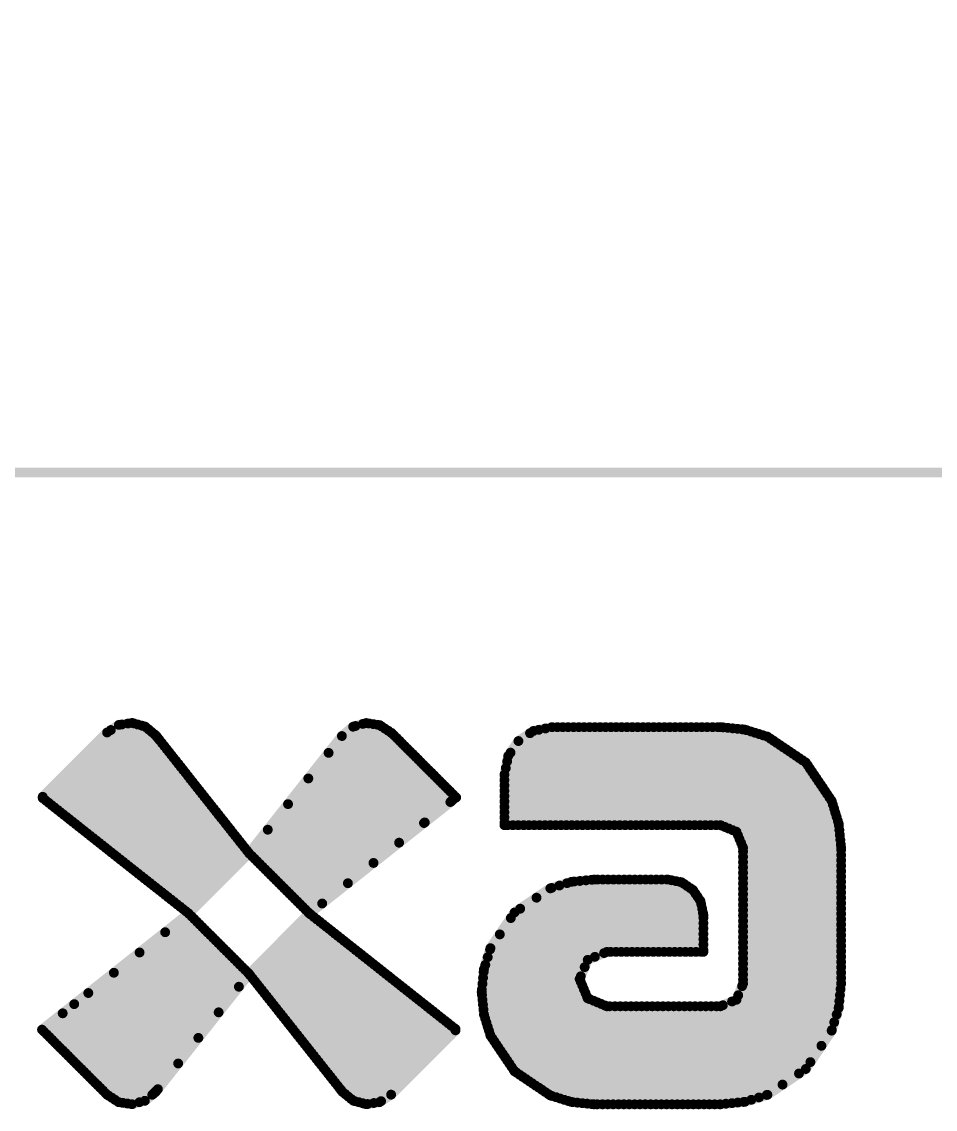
# Model space of a CAD drawing. Extents: x -4 to 157, y -7 to 87.
# Drawn here: x 99.12 to 108.4, y 25.05 to 36.11 of the extents above; entities that cross this region are included whole.
import ezdxf

# ---------------------------------------------------------------- set-up
doc = ezdxf.new("R2010")
doc.units = 0
doc.layers.add('2D_LINE_126', color=255, linetype='CONTINUOUS')
doc.layers.add('PART_TOP_2DLINE_126', color=255, linetype='CONTINUOUS')

# ---------------------------------------------------------------- blocks, each defined once
blk = doc.blocks.new('SMOOTH_0$1')
at = {"const_width": 0.05}
blk.add_lwpolyline([(-0.025, 0, 1), (0.025, 0, 1)], format="xyb", close=True, dxfattribs=at)
blk = doc.blocks.new('DRAWING_206')
at = {"layer": '2D_LINE_126', "const_width": 0.1}
for points in [[(10.702, 3.088), (11.474, 3.86)], [(10.732, 3.064), (11.537, 3.87)], [(10.762, 3.04), (11.594, 3.872)], [(10.792, 3.016), (11.636, 3.86)], [(10.823, 2.992), (11.679, 3.848)], [(10.853, 2.968), (11.718, 3.833)], [(11.325, 3.779), (11.444, 3.856)], [(11.444, 3.856), (11.578, 3.876)], [(11.578, 3.876), (11.709, 3.84)], [(11.709, 3.84), (11.818, 3.751)], [(12.769, 2.549), (14.076, 3.856)], [(12.797, 2.522), (14.114, 3.84)], [(12.957, 2.791), (14.029, 3.864)], [(13.163, 3.051), (13.983, 3.871)], [(13.369, 3.312), (13.923, 3.866)], [(13.575, 3.572), (13.848, 3.845)], [(13.71, 3.743), (13.824, 3.838)], [(13.824, 3.838), (13.957, 3.875)], [(13.957, 3.875), (14.094, 3.854)], [(14.094, 3.854), (14.217, 3.772)], [(15.361, 3.349), (15.845, 3.833)], [(15.361, 3.295), (15.9, 3.833)], [(15.361, 3.241), (15.954, 3.833)], [(15.361, 3.186), (16.008, 3.833)], [(15.361, 3.132), (16.063, 3.833)], [(15.361, 3.078), (16.117, 3.833)], [(15.361, 3.023), (16.171, 3.833)], [(15.361, 2.969), (16.226, 3.833)], [(15.361, 2.915), (16.28, 3.833)], [(15.361, 2.861), (16.334, 3.833)], [(15.375, 3.417), (15.778, 3.82)], [(15.393, 2.837), (16.388, 3.833)], [(15.447, 2.837), (16.443, 3.833)], [(15.501, 2.837), (16.497, 3.833)], [(15.556, 2.837), (16.551, 3.833)], [(15.61, 2.837), (16.606, 3.833)], [(15.844, 3.833), (15.656, 3.795)], [(15.664, 2.837), (16.66, 3.833)], [(15.718, 2.837), (16.714, 3.833)], [(15.773, 2.837), (16.769, 3.833)], [(15.827, 2.837), (16.823, 3.833)], [(17.555, 3.833), (15.844, 3.833)], [(15.881, 2.837), (16.877, 3.833)], [(15.936, 2.837), (16.932, 3.833)], [(15.99, 2.837), (16.986, 3.833)], [(16.044, 2.837), (17.04, 3.833)], [(16.099, 2.837), (17.094, 3.833)], [(16.153, 2.837), (17.149, 3.833)], [(16.207, 2.837), (17.203, 3.833)], [(16.261, 2.837), (17.257, 3.833)], [(16.316, 2.837), (17.312, 3.833)], [(16.37, 2.837), (17.366, 3.833)], [(16.424, 2.837), (17.42, 3.833)], [(16.479, 2.837), (17.475, 3.833)], [(16.533, 2.837), (17.529, 3.833)], [(16.587, 2.837), (17.581, 3.831)], [(16.642, 2.837), (17.63, 3.826)], [(16.696, 2.837), (17.679, 3.821)], [(17.802, 3.808), (17.555, 3.833)], [(10.671, 3.112), (11.363, 3.804)], [(10.671, 3.125), (11.325, 3.779)], [(10.883, 2.944), (11.748, 3.809)], [(10.914, 2.92), (11.778, 3.784)], [(10.944, 2.896), (11.807, 3.76)], [(10.974, 2.872), (11.834, 3.732)], [(11.818, 3.751), (11.847, 3.715)], [(11.847, 3.715), (12.767, 2.552)], [(12.767, 2.552), (13.71, 3.743)], [(12.824, 2.495), (14.147, 3.818)], [(12.851, 2.468), (14.18, 3.797)], [(12.878, 2.441), (14.213, 3.775)], [(12.905, 2.414), (14.24, 3.749)], [(12.932, 2.387), (14.268, 3.722)], [(14.217, 3.772), (14.871, 3.118)], [(15.389, 3.485), (15.71, 3.806)], [(15.423, 3.574), (15.621, 3.772)], [(15.656, 3.795), (15.503, 3.692)], [(16.75, 2.837), (17.729, 3.816)], [(16.805, 2.837), (17.778, 3.811)], [(16.859, 2.837), (17.823, 3.802)], [(16.913, 2.837), (17.865, 3.789)], [(16.967, 2.837), (17.906, 3.776)], [(17.022, 2.837), (17.948, 3.763)], [(17.076, 2.837), (17.989, 3.75)], [(17.13, 2.837), (18.03, 3.737)], [(17.185, 2.837), (18.063, 3.716)], [(18.032, 3.737), (17.802, 3.808)], [(18.422, 3.474), (18.032, 3.737)], [(11.005, 2.848), (11.858, 3.701)], [(11.035, 2.824), (11.882, 3.671)], [(11.065, 2.8), (11.906, 3.641)], [(11.096, 2.776), (11.93, 3.61)], [(12.96, 2.359), (14.295, 3.695)], [(12.987, 2.332), (14.322, 3.667)], [(13.014, 2.305), (14.349, 3.64)], [(13.041, 2.278), (14.376, 3.613)], [(15.503, 3.692), (15.399, 3.539)], [(17.239, 2.837), (18.096, 3.694)], [(17.293, 2.837), (18.128, 3.672)], [(17.348, 2.837), (18.161, 3.65)], [(17.402, 2.837), (18.193, 3.628)], [(17.456, 2.837), (18.225, 3.607)], [(11.126, 2.752), (11.954, 3.58)], [(11.156, 2.728), (11.978, 3.55)], [(11.187, 2.704), (12.002, 3.519)], [(11.217, 2.68), (12.026, 3.489)], [(13.068, 2.251), (14.403, 3.586)], [(13.095, 2.224), (14.431, 3.559)], [(13.123, 2.196), (14.458, 3.532)], [(13.15, 2.169), (14.485, 3.505)], [(15.399, 3.539), (15.361, 3.351)], [(17.511, 2.837), (18.258, 3.585)], [(17.562, 2.834), (18.29, 3.563)], [(17.6, 2.819), (18.323, 3.541)], [(17.639, 2.803), (18.355, 3.519)], [(17.677, 2.787), (18.388, 3.497)], [(11.247, 2.656), (12.05, 3.459)], [(11.278, 2.632), (12.074, 3.428)], [(11.308, 2.608), (12.098, 3.398)], [(13.177, 2.142), (14.512, 3.477)], [(13.204, 2.115), (14.539, 3.45)], [(13.231, 2.088), (14.566, 3.423)], [(13.258, 2.061), (14.593, 3.396)], [(17.716, 2.771), (18.42, 3.475)], [(17.733, 2.734), (18.443, 3.444)], [(17.749, 2.695), (18.464, 3.411)], [(17.765, 2.657), (18.486, 3.379)], [(18.685, 3.084), (18.422, 3.474)], [(11.338, 2.584), (12.122, 3.368)], [(11.368, 2.56), (12.146, 3.337)], [(11.399, 2.536), (12.169, 3.307)], [(11.429, 2.512), (12.193, 3.277)], [(13.285, 2.034), (14.621, 3.369)], [(13.313, 2.006), (14.648, 3.342)], [(13.34, 1.979), (14.675, 3.314)], [(13.367, 1.952), (14.702, 3.287)], [(15.361, 3.351), (15.361, 2.837)], [(17.78, 2.619), (18.508, 3.346)], [(17.785, 2.569), (18.53, 3.314)], [(17.785, 2.515), (18.552, 3.281)], [(11.459, 2.488), (12.217, 3.246)], [(11.49, 2.464), (12.241, 3.216)], [(11.52, 2.44), (12.265, 3.186)], [(11.55, 2.416), (12.289, 3.156)], [(13.51, 2.041), (14.729, 3.26)], [(13.771, 2.247), (14.756, 3.233)], [(14.031, 2.453), (14.783, 3.206)], [(14.291, 2.659), (14.811, 3.179)], [(17.785, 2.461), (18.574, 3.249)], [(17.785, 2.406), (18.596, 3.217)], [(17.785, 2.352), (18.618, 3.184)], [(10.671, 3.112), (10.671, 3.125)], [(12.154, 1.939), (10.671, 3.112)], [(11.581, 2.392), (12.313, 3.125)], [(11.611, 2.368), (12.337, 3.095)], [(11.641, 2.344), (12.361, 3.065)], [(14.871, 3.118), (14.544, 2.859)], [(14.552, 2.865), (14.838, 3.151)], [(14.812, 3.072), (14.865, 3.124)], [(17.785, 2.298), (18.639, 3.152)], [(17.785, 2.243), (18.661, 3.119)], [(17.785, 2.189), (18.683, 3.087)], [(17.785, 2.135), (18.697, 3.046)], [(18.756, 2.854), (18.685, 3.084)], [(11.672, 2.32), (12.385, 3.034)], [(11.702, 2.296), (12.409, 3.004)], [(11.732, 2.272), (12.433, 2.974)], [(11.763, 2.248), (12.457, 2.943)], [(17.785, 2.08), (18.71, 3.005)], [(17.785, 2.026), (18.722, 2.963)], [(11.793, 2.224), (12.481, 2.913)], [(11.823, 2.201), (12.505, 2.883)], [(11.853, 2.177), (12.529, 2.852)], [(14.544, 2.859), (13.38, 1.939)], [(15.361, 2.837), (17.555, 2.837)], [(17.555, 2.837), (17.718, 2.77)], [(17.785, 1.972), (18.735, 2.922)], [(17.785, 1.918), (18.748, 2.88)], [(17.785, 1.863), (18.758, 2.836)], [(18.781, 2.607), (18.756, 2.854)], [(11.884, 2.153), (12.553, 2.822)], [(11.914, 2.129), (12.577, 2.792)], [(11.944, 2.105), (12.601, 2.761)], [(11.975, 2.081), (12.625, 2.731)], [(17.718, 2.77), (17.785, 2.607)], [(17.785, 1.809), (18.763, 2.787)], [(17.785, 1.755), (18.768, 2.737)], [(12.005, 2.057), (12.649, 2.701)], [(12.035, 2.033), (12.673, 2.67)], [(12.066, 2.009), (12.697, 2.64)], [(12.096, 1.985), (12.721, 2.61)], [(17.785, 1.7), (18.773, 2.688)], [(17.785, 1.646), (18.778, 2.639)], [(17.785, 2.607), (17.785, 1.226)], [(18.781, 1.226), (18.781, 2.607)], [(12.126, 1.961), (12.745, 2.58)], [(12.767, 2.552), (12.154, 1.939)], [(13.38, 1.939), (12.767, 2.552)], [(17.785, 1.592), (18.781, 2.588)], [(17.785, 1.537), (18.781, 2.533)], [(17.785, 1.483), (18.781, 2.479)], [(17.785, 1.429), (18.781, 2.425)], [(15.132, 1.165), (16.249, 2.282)], [(15.133, 1.111), (16.306, 2.284)], [(15.138, 1.062), (16.36, 2.284)], [(15.138, 1.225), (16.189, 2.276)], [(15.143, 1.013), (16.414, 2.284)], [(15.148, 0.963), (16.469, 2.284)], [(15.153, 0.914), (16.523, 2.284)], [(15.165, 0.872), (16.577, 2.284)], [(15.178, 0.831), (16.632, 2.284)], [(15.191, 0.789), (16.686, 2.284)], [(15.204, 0.748), (16.74, 2.284)], [(15.217, 0.707), (16.795, 2.284)], [(15.237, 0.672), (16.849, 2.284)], [(15.259, 0.64), (16.903, 2.284)], [(15.28, 0.607), (16.958, 2.284)], [(15.302, 0.575), (17.012, 2.284)], [(16.272, 2.284), (16.042, 2.261)], [(17.021, 2.284), (16.272, 2.284)], [(16.28, 1.499), (17.059, 2.277)], [(17.161, 2.256), (17.021, 2.284)], [(17.785, 1.374), (18.781, 2.37)], [(17.785, 1.32), (18.781, 2.316)], [(15.144, 1.286), (16.128, 2.27)], [(15.15, 1.346), (16.068, 2.264)], [(15.167, 1.417), (15.997, 2.248)], [(15.191, 1.495), (15.919, 2.223)], [(15.215, 1.574), (15.84, 2.199)], [(15.827, 2.195), (15.464, 1.95)], [(16.042, 2.261), (15.827, 2.195)], [(16.373, 1.537), (17.104, 2.268)], [(16.439, 1.549), (17.149, 2.259)], [(16.494, 1.549), (17.185, 2.24)], [(16.548, 1.549), (17.217, 2.218)], [(16.602, 1.549), (17.25, 2.196)], [(16.657, 1.549), (17.28, 2.173)], [(17.276, 2.179), (17.161, 2.256)], [(17.353, 2.064), (17.276, 2.179)], [(17.775, 1.201), (18.781, 2.207)], [(17.785, 1.266), (18.781, 2.262)], [(15.314, 1.727), (15.687, 2.1)], [(16.683, 0), (18.781, 2.099)], [(16.711, 1.549), (17.302, 2.14)], [(16.765, 1.549), (17.324, 2.108)], [(16.819, 1.549), (17.346, 2.075)], [(17.382, 1.923), (17.353, 2.064)], [(17.736, 1.108), (18.781, 2.153)], [(15.464, 1.95), (15.219, 1.587)], [(15.426, 1.893), (15.521, 1.988)], [(16.737, 0), (18.781, 2.044)], [(16.791, 0), (18.781, 1.99)], [(16.874, 1.549), (17.359, 2.035)], [(16.928, 1.549), (17.369, 1.989)], [(16.982, 1.549), (17.378, 1.944)], [(10.821, 0.601), (12.156, 1.936)], [(10.848, 0.574), (12.184, 1.909)], [(10.876, 0.547), (12.211, 1.882)], [(10.903, 0.52), (12.238, 1.855)], [(10.991, 1.018), (12.154, 1.938)], [(12.154, 1.938), (12.767, 1.325)], [(12.767, 1.325), (13.38, 1.939)], [(12.779, 1.31), (13.396, 1.927)], [(12.803, 1.28), (13.426, 1.903)], [(12.827, 1.25), (13.456, 1.879)], [(12.851, 1.219), (13.487, 1.855)], [(12.875, 1.189), (13.517, 1.831)], [(13.38, 1.939), (14.864, 0.765)], [(16.846, 0), (18.781, 1.936)], [(16.9, 0), (18.781, 1.882)], [(17.037, 1.549), (17.382, 1.894)], [(17.091, 1.549), (17.382, 1.84)], [(17.382, 1.549), (17.382, 1.923)], [(10.794, 0.628), (11.915, 1.749)], [(10.93, 0.493), (12.265, 1.828)], [(10.957, 0.465), (12.292, 1.801)], [(10.984, 0.438), (12.319, 1.773)], [(11.011, 0.411), (12.346, 1.746)], [(11.038, 0.384), (12.374, 1.719)], [(12.899, 1.159), (13.547, 1.807)], [(12.923, 1.128), (13.578, 1.783)], [(12.947, 1.098), (13.608, 1.759)], [(12.971, 1.068), (13.638, 1.735)], [(16.954, 0), (18.781, 1.827)], [(17.008, 0), (18.781, 1.773)], [(17.063, 0), (18.781, 1.719)], [(17.145, 1.549), (17.382, 1.786)], [(17.2, 1.549), (17.382, 1.731)], [(11.066, 0.357), (12.401, 1.692)], [(11.093, 0.33), (12.428, 1.665)], [(11.12, 0.303), (12.455, 1.638)], [(11.147, 0.275), (12.482, 1.611)], [(12.995, 1.037), (13.668, 1.711)], [(13.019, 1.007), (13.699, 1.687)], [(13.043, 0.977), (13.729, 1.663)], [(13.067, 0.946), (13.759, 1.639)], [(13.091, 0.916), (13.79, 1.615)], [(17.117, 0), (18.781, 1.664)], [(17.171, 0), (18.781, 1.61)], [(17.254, 1.549), (17.382, 1.677)], [(17.308, 1.549), (17.382, 1.623)], [(10.767, 0.656), (11.655, 1.543)], [(11.174, 0.248), (12.509, 1.583)], [(11.201, 0.221), (12.537, 1.556)], [(11.229, 0.194), (12.564, 1.529)], [(11.256, 0.167), (12.591, 1.502)], [(13.115, 0.886), (13.82, 1.591)], [(13.139, 0.856), (13.85, 1.567)], [(13.163, 0.825), (13.881, 1.543)], [(13.187, 0.795), (13.911, 1.519)], [(15.219, 1.587), (15.153, 1.373)], [(16.207, 1.468), (16.402, 1.549)], [(16.402, 1.549), (17.382, 1.549)], [(17.226, 0), (18.781, 1.556)], [(17.28, 0), (18.781, 1.501)], [(17.363, 1.549), (17.382, 1.568)], [(11.283, 0.14), (12.618, 1.475)], [(11.31, 0.112), (12.645, 1.448)], [(11.34, 0.088), (12.672, 1.42)], [(11.373, 0.067), (12.699, 1.393)], [(13.211, 0.765), (13.941, 1.495)], [(13.235, 0.734), (13.972, 1.471)], [(13.259, 0.704), (14.002, 1.447)], [(13.283, 0.674), (14.032, 1.423)], [(13.307, 0.643), (14.063, 1.399)], [(15.324, 0.542), (16.176, 1.394)], [(16.125, 1.273), (16.207, 1.468)], [(17.334, 0), (18.781, 1.447)], [(17.389, 0), (18.781, 1.393)], [(10.74, 0.683), (11.394, 1.337)], [(11.406, 0.045), (12.727, 1.366)], [(11.439, 0.024), (12.754, 1.339)], [(12.767, 1.325), (11.818, 0.125)], [(13.688, 0.162), (12.767, 1.325)], [(13.331, 0.613), (14.093, 1.375)], [(13.355, 0.583), (14.123, 1.351)], [(13.379, 0.552), (14.153, 1.327)], [(13.403, 0.522), (14.184, 1.303)], [(13.427, 0.492), (14.214, 1.279)], [(15.153, 1.373), (15.13, 1.142)], [(15.346, 0.51), (16.137, 1.301)], [(17.443, 0), (18.781, 1.338)], [(17.497, 0), (18.781, 1.284)], [(11.484, 0.015), (12.664, 1.195)], [(13.451, 0.461), (14.244, 1.255)], [(13.475, 0.431), (14.275, 1.231)], [(13.499, 0.401), (14.305, 1.207)], [(13.523, 0.37), (14.335, 1.183)], [(15.368, 0.478), (16.136, 1.246)], [(15.39, 0.445), (16.152, 1.208)], [(15.412, 0.413), (16.168, 1.169)], [(16.207, 1.077), (16.125, 1.273)], [(17.551, 0), (18.781, 1.23)], [(17.611, 0.006), (18.775, 1.17)], [(17.785, 1.226), (17.718, 1.063)], [(18.756, 0.979), (18.781, 1.226)], [(10.713, 0.71), (11.134, 1.131)], [(13.547, 0.34), (14.366, 1.159)], [(13.571, 0.31), (14.396, 1.135)], [(13.595, 0.28), (14.426, 1.111)], [(13.619, 0.249), (14.457, 1.087)], [(13.643, 0.219), (14.487, 1.063)], [(15.13, 1.142), (15.153, 0.912)], [(15.434, 0.38), (16.184, 1.131)], [(15.455, 0.348), (16.2, 1.093)], [(15.484, 0.322), (16.229, 1.068)], [(16.402, 0.996), (16.207, 1.077)], [(17.718, 1.063), (17.555, 0.996)], [(17.672, 0.012), (18.769, 1.109)], [(10.664, 0.759), (10.991, 1.018)], [(13.667, 0.189), (14.517, 1.039)], [(13.691, 0.158), (14.548, 1.015)], [(13.715, 0.128), (14.578, 0.991)], [(13.745, 0.103), (14.608, 0.967)], [(15.516, 0.3), (16.268, 1.052)], [(15.548, 0.278), (16.306, 1.036)], [(15.581, 0.256), (16.345, 1.02)], [(15.613, 0.234), (16.383, 1.004)], [(15.646, 0.212), (16.429, 0.996)], [(15.678, 0.19), (16.484, 0.996)], [(15.711, 0.169), (16.538, 0.996)], [(15.743, 0.147), (16.592, 0.996)], [(15.775, 0.125), (16.647, 0.996)], [(15.808, 0.103), (16.701, 0.996)], [(15.844, 0.085), (16.755, 0.996)], [(15.886, 0.072), (16.809, 0.996)], [(15.927, 0.059), (16.864, 0.996)], [(15.968, 0.046), (16.918, 0.996)], [(16.01, 0.033), (16.972, 0.996)], [(16.053, 0.022), (17.027, 0.996)], [(16.102, 0.017), (17.081, 0.996)], [(16.152, 0.012), (17.135, 0.996)], [(16.201, 0.007), (17.19, 0.996)], [(16.25, 0.002), (17.244, 0.996)], [(16.303, 0), (17.298, 0.996)], [(16.357, 0), (17.353, 0.996)], [(17.555, 0.996), (16.402, 0.996)], [(16.411, 0), (17.407, 0.996)], [(16.465, 0), (17.461, 0.996)], [(16.52, 0), (17.515, 0.996)], [(16.574, 0), (17.58, 1.007)], [(16.628, 0), (17.673, 1.045)], [(17.732, 0.018), (18.763, 1.049)], [(17.793, 0.024), (18.757, 0.989)], [(18.685, 0.749), (18.756, 0.979)], [(10.685, 0.737), (10.874, 0.925)], [(11.531, 0.008), (12.458, 0.935)], [(13.774, 0.079), (14.639, 0.943)], [(13.804, 0.054), (14.669, 0.919)], [(13.838, 0.033), (14.699, 0.895)], [(13.88, 0.022), (14.729, 0.871)], [(13.923, 0.01), (14.76, 0.847)], [(15.153, 0.912), (15.219, 0.698)], [(17.869, 0.046), (18.736, 0.913)], [(11.325, 0.097), (10.664, 0.759)], [(13.971, 0.003), (14.79, 0.823)], [(14.034, 0.013), (14.82, 0.799)], [(14.108, 0.032), (14.851, 0.775)], [(14.864, 0.752), (14.21, 0.098)], [(14.864, 0.765), (14.864, 0.752)], [(17.947, 0.07), (18.711, 0.834)], [(18.026, 0.095), (18.687, 0.755)], [(18.422, 0.359), (18.685, 0.749)], [(11.578, 0.001), (12.252, 0.675)], [(15.219, 0.698), (15.464, 0.335)], [(18.186, 0.2), (18.581, 0.595)], [(11.653, 0.021), (12.047, 0.415)], [(18.353, 0.313), (18.469, 0.429)], [(15.464, 0.335), (15.827, 0.09)], [(18.032, 0.096), (18.422, 0.359)], [(11.444, 0.021), (11.325, 0.097)], [(11.818, 0.125), (11.709, 0.036)], [(11.784, 0.097), (11.841, 0.154)], [(13.716, 0.126), (13.688, 0.162)], [(13.826, 0.037), (13.716, 0.126)], [(14.21, 0.098), (14.091, 0.021)], [(15.827, 0.09), (16.041, 0.024)], [(17.802, 0.025), (18.032, 0.096)], [(11.578, 0.001), (11.444, 0.021)], [(11.709, 0.036), (11.578, 0.001)], [(13.957, 0.001), (13.826, 0.037)], [(14.091, 0.021), (13.957, 0.001)], [(16.041, 0.024), (16.271, 0)], [(16.271, 0), (17.555, 0)], [(17.555, 0), (17.802, 0.025)]]:
    blk.add_lwpolyline(points, dxfattribs=at)
at = {"layer": '2D_LINE_126'}
for p in [(11.444, 3.856), (11.444, 3.856), (11.474, 3.86), (11.537, 3.87), (11.578, 3.876), (11.578, 3.876), (11.594, 3.872), (11.636, 3.86), (11.679, 3.848), (11.709, 3.84), (11.709, 3.84), (11.718, 3.833), (13.824, 3.838), (13.824, 3.838), (13.848, 3.845), (13.923, 3.866), (13.957, 3.875), (13.957, 3.875), (13.983, 3.871), (14.029, 3.864), (14.076, 3.856), (14.094, 3.854), (14.094, 3.854), (14.114, 3.84), (15.778, 3.82), (15.844, 3.833), (15.844, 3.833), (15.845, 3.833), (15.9, 3.833), (15.954, 3.833), (16.008, 3.833), (16.063, 3.833), (16.117, 3.833), (16.171, 3.833), (16.226, 3.833), (16.28, 3.833), (16.334, 3.833), (16.388, 3.833), (16.443, 3.833), (16.497, 3.833), (16.551, 3.833), (16.606, 3.833), (16.66, 3.833), (16.714, 3.833), (16.769, 3.833), (16.823, 3.833), (16.877, 3.833), (16.932, 3.833), (16.986, 3.833), (17.04, 3.833), (17.094, 3.833), (17.149, 3.833), (17.203, 3.833), (17.257, 3.833), (17.312, 3.833), (17.366, 3.833), (17.42, 3.833), (17.475, 3.833), (17.529, 3.833), (17.555, 3.833), (17.555, 3.833), (17.581, 3.831), (17.63, 3.826), (17.679, 3.821), (11.325, 3.779), (11.325, 3.779), (11.363, 3.804), (11.748, 3.809), (11.778, 3.784), (11.807, 3.76), (11.818, 3.751), (11.818, 3.751), (11.834, 3.732), (11.847, 3.715), (11.847, 3.715), (13.71, 3.743), (13.71, 3.743), (14.147, 3.818), (14.18, 3.797), (14.213, 3.775), (14.217, 3.772), (14.217, 3.772), (14.24, 3.749), (14.268, 3.722), (15.621, 3.772), (15.656, 3.795), (15.656, 3.795), (15.71, 3.806), (17.729, 3.816), (17.778, 3.811), (17.802, 3.808), (17.802, 3.808), (17.823, 3.802), (17.865, 3.789), (17.906, 3.776), (17.948, 3.763), (17.989, 3.75), (18.03, 3.737), (18.032, 3.737), (18.032, 3.737), (18.063, 3.716), (11.858, 3.701), (11.882, 3.671), (11.906, 3.641), (11.93, 3.61), (14.295, 3.695), (14.322, 3.667), (14.349, 3.64), (14.376, 3.613), (15.503, 3.692), (15.503, 3.692), (18.096, 3.694), (18.128, 3.672), (18.161, 3.65), (18.193, 3.628), (18.225, 3.607), (11.954, 3.58), (11.978, 3.55), (12.002, 3.519), (12.026, 3.489), (13.575, 3.572), (14.403, 3.586), (14.431, 3.559), (14.458, 3.532), (14.485, 3.505), (15.399, 3.539), (15.399, 3.539), (15.423, 3.574), (18.258, 3.585), (18.29, 3.563), (18.323, 3.541), (18.355, 3.519), (18.388, 3.497), (12.05, 3.459), (12.074, 3.428), (12.098, 3.398), (14.512, 3.477), (14.539, 3.45), (14.566, 3.423), (14.593, 3.396), (15.375, 3.417), (15.389, 3.485), (18.42, 3.475), (18.422, 3.474), (18.422, 3.474), (18.443, 3.444), (18.464, 3.411), (18.486, 3.379), (12.122, 3.368), (12.146, 3.337), (12.169, 3.307), (12.193, 3.277), (13.369, 3.312), (14.621, 3.369), (14.648, 3.342), (14.675, 3.314), (14.702, 3.287), (15.361, 3.351), (15.361, 3.351), (15.361, 3.349), (15.361, 3.295), (18.508, 3.346), (18.53, 3.314), (18.552, 3.281), (12.217, 3.246), (12.241, 3.216), (12.265, 3.186), (12.289, 3.156), (14.729, 3.26), (14.756, 3.233), (14.783, 3.206), (14.811, 3.179), (15.361, 3.241), (15.361, 3.186), (18.574, 3.249), (18.596, 3.217), (18.618, 3.184), (10.671, 3.125), (10.671, 3.125), (10.671, 3.112), (10.671, 3.112), (10.671, 3.112), (10.702, 3.088), (10.732, 3.064), (12.313, 3.125), (12.337, 3.095), (12.361, 3.065), (13.163, 3.051), (14.812, 3.072), (14.838, 3.151), (14.865, 3.124), (14.871, 3.118), (14.871, 3.118), (15.361, 3.132), (15.361, 3.078), (18.639, 3.152), (18.661, 3.119), (18.683, 3.087), (18.685, 3.084), (18.685, 3.084), (18.697, 3.046), (10.762, 3.04), (10.792, 3.016), (10.823, 2.992), (10.853, 2.968), (10.883, 2.944), (12.385, 3.034), (12.409, 3.004), (12.433, 2.974), (12.457, 2.943), (15.361, 3.023), (15.361, 2.969), (18.71, 3.005), (18.722, 2.963), (10.914, 2.92), (10.944, 2.896), (10.974, 2.872), (11.005, 2.848), (11.035, 2.824), (12.481, 2.913), (12.505, 2.883), (12.529, 2.852), (14.544, 2.859), (14.544, 2.859), (14.552, 2.865), (15.361, 2.915), (15.361, 2.861), (15.361, 2.837), (15.361, 2.837), (15.393, 2.837), (15.447, 2.837), (15.501, 2.837), (15.556, 2.837), (15.61, 2.837), (15.664, 2.837), (15.718, 2.837), (15.773, 2.837), (15.827, 2.837), (15.881, 2.837), (15.936, 2.837), (15.99, 2.837), (16.044, 2.837), (16.099, 2.837), (16.153, 2.837), (16.207, 2.837), (16.261, 2.837), (16.316, 2.837), (16.37, 2.837), (16.424, 2.837), (16.479, 2.837), (16.533, 2.837), (16.587, 2.837), (16.642, 2.837), (16.696, 2.837), (16.75, 2.837), (16.805, 2.837), (16.859, 2.837), (16.913, 2.837), (16.967, 2.837), (17.022, 2.837), (17.076, 2.837), (17.13, 2.837), (17.185, 2.837), (17.239, 2.837), (17.293, 2.837), (17.348, 2.837), (17.402, 2.837), (17.456, 2.837), (17.511, 2.837), (17.555, 2.837), (17.555, 2.837), (17.562, 2.834), (18.735, 2.922), (18.748, 2.88), (18.756, 2.854), (18.756, 2.854), (18.758, 2.836), (11.065, 2.8), (11.096, 2.776), (11.126, 2.752), (11.156, 2.728), (12.553, 2.822), (12.577, 2.792), (12.601, 2.761), (12.625, 2.731), (12.957, 2.791), (17.6, 2.819), (17.639, 2.803), (17.677, 2.787), (17.716, 2.771), (17.718, 2.77), (17.718, 2.77), (17.733, 2.734), (18.763, 2.787), (18.768, 2.737), (11.187, 2.704), (11.217, 2.68), (11.247, 2.656), (11.278, 2.632), (11.308, 2.608), (12.649, 2.701), (12.673, 2.67), (12.697, 2.64), (12.721, 2.61), (14.291, 2.659), (17.749, 2.695), (17.765, 2.657), (17.78, 2.619), (17.785, 2.607), (17.785, 2.607), (18.773, 2.688), (18.778, 2.639), (18.781, 2.607), (18.781, 2.607), (11.338, 2.584), (11.368, 2.56), (11.399, 2.536), (11.429, 2.512), (12.745, 2.58), (12.767, 2.552), (12.767, 2.552), (12.767, 2.552), (12.767, 2.552), (12.769, 2.549), (12.797, 2.522), (12.824, 2.495), (17.785, 2.569), (17.785, 2.515), (18.781, 2.588), (18.781, 2.533), (11.459, 2.488), (11.49, 2.464), (11.52, 2.44), (11.55, 2.416), (11.581, 2.392), (12.851, 2.468), (12.878, 2.441), (12.905, 2.414), (12.932, 2.387), (14.031, 2.453), (17.785, 2.461), (17.785, 2.406), (18.781, 2.479), (18.781, 2.425), (11.611, 2.368), (11.641, 2.344), (11.672, 2.32), (11.702, 2.296), (11.732, 2.272), (12.96, 2.359), (12.987, 2.332), (13.014, 2.305), (13.041, 2.278), (16.189, 2.276), (16.249, 2.282), (16.272, 2.284), (16.272, 2.284), (16.306, 2.284), (16.36, 2.284), (16.414, 2.284), (16.469, 2.284), (16.523, 2.284), (16.577, 2.284), (16.632, 2.284), (16.686, 2.284), (16.74, 2.284), (16.795, 2.284), (16.849, 2.284), (16.903, 2.284), (16.958, 2.284), (17.012, 2.284), (17.021, 2.284), (17.021, 2.284), (17.059, 2.277), (17.785, 2.352), (17.785, 2.298), (18.781, 2.37), (18.781, 2.316), (11.763, 2.248), (11.793, 2.224), (11.823, 2.201), (11.853, 2.177), (13.068, 2.251), (13.095, 2.224), (13.123, 2.196), (13.15, 2.169), (13.771, 2.247), (15.827, 2.195), (15.827, 2.195), (15.84, 2.199), (15.919, 2.223), (15.997, 2.248), (16.042, 2.261), (16.042, 2.261), (16.068, 2.264), (16.128, 2.27), (17.104, 2.268), (17.149, 2.259), (17.161, 2.256), (17.161, 2.256), (17.185, 2.24), (17.217, 2.218), (17.25, 2.196), (17.276, 2.179), (17.276, 2.179), (17.28, 2.173), (17.785, 2.243), (17.785, 2.189), (18.781, 2.262), (18.781, 2.207), (11.884, 2.153), (11.914, 2.129), (11.944, 2.105), (11.975, 2.081), (12.005, 2.057), (13.177, 2.142), (13.204, 2.115), (13.231, 2.088), (13.258, 2.061), (15.687, 2.1), (17.302, 2.14), (17.324, 2.108), (17.346, 2.075), (17.353, 2.064), (17.353, 2.064), (17.785, 2.135), (17.785, 2.08), (18.781, 2.153), (18.781, 2.099), (12.035, 2.033), (12.066, 2.009), (12.096, 1.985), (12.126, 1.961), (13.285, 2.034), (13.313, 2.006), (13.34, 1.979), (13.367, 1.952), (13.51, 2.041), (15.464, 1.95), (15.464, 1.95), (15.521, 1.988), (17.359, 2.035), (17.369, 1.989), (17.378, 1.944), (17.785, 2.026), (17.785, 1.972), (18.781, 2.044), (18.781, 1.99), (12.154, 1.939), (12.154, 1.939), (12.154, 1.938), (12.154, 1.938), (12.156, 1.936), (12.184, 1.909), (12.211, 1.882), (12.238, 1.855), (13.38, 1.939), (13.38, 1.939), (13.38, 1.939), (13.38, 1.939), (13.396, 1.927), (13.426, 1.903), (13.456, 1.879), (13.487, 1.855), (13.517, 1.831), (15.426, 1.893), (17.382, 1.923), (17.382, 1.923), (17.382, 1.894), (17.382, 1.84), (17.785, 1.918), (17.785, 1.863), (18.781, 1.936), (18.781, 1.882), (11.915, 1.749), (12.265, 1.828), (12.292, 1.801), (12.319, 1.773), (12.346, 1.746), (12.374, 1.719), (13.547, 1.807), (13.578, 1.783), (13.608, 1.759), (13.638, 1.735), (15.314, 1.727), (17.382, 1.786), (17.382, 1.731), (17.785, 1.809), (17.785, 1.755), (18.781, 1.827), (18.781, 1.773), (18.781, 1.719), (12.401, 1.692), (12.428, 1.665), (12.455, 1.638), (12.482, 1.611), (13.668, 1.711), (13.699, 1.687), (13.729, 1.663), (13.759, 1.639), (13.79, 1.615), (17.382, 1.677), (17.382, 1.623), (17.785, 1.7), (17.785, 1.646), (18.781, 1.664), (18.781, 1.61), (11.655, 1.543), (12.509, 1.583), (12.537, 1.556), (12.564, 1.529), (12.591, 1.502), (13.82, 1.591), (13.85, 1.567), (13.881, 1.543), (13.911, 1.519), (15.215, 1.574), (15.219, 1.587), (15.219, 1.587), (16.28, 1.499), (16.373, 1.537), (16.402, 1.549), (16.402, 1.549), (16.439, 1.549), (16.494, 1.549), (16.548, 1.549), (16.602, 1.549), (16.657, 1.549), (16.711, 1.549), (16.765, 1.549), (16.819, 1.549), (16.874, 1.549), (16.928, 1.549), (16.982, 1.549), (17.037, 1.549), (17.091, 1.549), (17.145, 1.549), (17.2, 1.549), (17.254, 1.549), (17.308, 1.549), (17.363, 1.549), (17.382, 1.568), (17.382, 1.549), (17.382, 1.549), (17.785, 1.592), (17.785, 1.537), (18.781, 1.556), (18.781, 1.501), (12.618, 1.475), (12.645, 1.448), (12.672, 1.42), (12.699, 1.393), (13.941, 1.495), (13.972, 1.471), (14.002, 1.447), (14.032, 1.423), (14.063, 1.399), (15.167, 1.417), (15.191, 1.495), (16.176, 1.394), (16.207, 1.468), (16.207, 1.468), (17.785, 1.483), (17.785, 1.429), (18.781, 1.447), (18.781, 1.393), (11.394, 1.337), (12.727, 1.366), (12.754, 1.339), (12.767, 1.325), (12.767, 1.325), (12.767, 1.325), (12.767, 1.325), (12.779, 1.31), (12.803, 1.28), (14.093, 1.375), (14.123, 1.351), (14.153, 1.327), (14.184, 1.303), (14.214, 1.279), (15.144, 1.286), (15.15, 1.346), (15.153, 1.373), (15.153, 1.373), (16.137, 1.301), (17.785, 1.374), (17.785, 1.32), (18.781, 1.338), (18.781, 1.284), (12.664, 1.195), (12.827, 1.25), (12.851, 1.219), (12.875, 1.189), (14.244, 1.255), (14.275, 1.231), (14.305, 1.207), (14.335, 1.183), (15.138, 1.225), (16.125, 1.273), (16.125, 1.273), (16.136, 1.246), (16.152, 1.208), (16.168, 1.169), (17.775, 1.201), (17.785, 1.266), (17.785, 1.226), (17.785, 1.226), (18.775, 1.17), (18.781, 1.23), (18.781, 1.226), (18.781, 1.226), (11.134, 1.131), (12.899, 1.159), (12.923, 1.128), (12.947, 1.098), (12.971, 1.068), (14.366, 1.159), (14.396, 1.135), (14.426, 1.111), (14.457, 1.087), (14.487, 1.063), (15.13, 1.142), (15.13, 1.142), (15.132, 1.165), (15.133, 1.111), (15.138, 1.062), (16.184, 1.131), (16.2, 1.093), (16.207, 1.077), (16.207, 1.077), (16.229, 1.068), (17.718, 1.063), (17.718, 1.063), (17.736, 1.108), (18.769, 1.109), (10.991, 1.018), (10.991, 1.018), (12.995, 1.037), (13.019, 1.007), (13.043, 0.977), (13.067, 0.946), (14.517, 1.039), (14.548, 1.015), (14.578, 0.991), (14.608, 0.967), (15.143, 1.013), (15.148, 0.963), (16.268, 1.052), (16.306, 1.036), (16.345, 1.02), (16.383, 1.004), (16.402, 0.996), (16.402, 0.996), (16.429, 0.996), (16.484, 0.996), (16.538, 0.996), (16.592, 0.996), (16.647, 0.996), (16.701, 0.996), (16.755, 0.996), (16.809, 0.996), (16.864, 0.996), (16.918, 0.996), (16.972, 0.996), (17.027, 0.996), (17.081, 0.996), (17.135, 0.996), (17.19, 0.996), (17.244, 0.996), (17.298, 0.996), (17.353, 0.996), (17.407, 0.996), (17.461, 0.996), (17.515, 0.996), (17.555, 0.996), (17.555, 0.996), (17.58, 1.007), (17.673, 1.045), (18.756, 0.979), (18.756, 0.979), (18.757, 0.989), (18.763, 1.049), (10.874, 0.925), (12.458, 0.935), (13.091, 0.916), (13.115, 0.886), (13.139, 0.856), (14.639, 0.943), (14.669, 0.919), (14.699, 0.895), (14.729, 0.871), (14.76, 0.847), (15.153, 0.914), (15.153, 0.912), (15.153, 0.912), (15.165, 0.872), (18.736, 0.913), (10.664, 0.759), (10.664, 0.759), (10.685, 0.737), (13.163, 0.825), (13.187, 0.795), (13.211, 0.765), (13.235, 0.734), (14.79, 0.823), (14.82, 0.799), (14.851, 0.775), (14.864, 0.765), (14.864, 0.765), (14.864, 0.752), (14.864, 0.752), (15.178, 0.831), (15.191, 0.789), (15.204, 0.748), (18.685, 0.749), (18.685, 0.749), (18.687, 0.755), (18.711, 0.834), (10.713, 0.71), (10.74, 0.683), (10.767, 0.656), (10.794, 0.628), (12.252, 0.675), (13.259, 0.704), (13.283, 0.674), (13.307, 0.643), (15.217, 0.707), (15.219, 0.698), (15.219, 0.698), (15.237, 0.672), (15.259, 0.64), (10.821, 0.601), (10.848, 0.574), (10.876, 0.547), (10.903, 0.52), (13.331, 0.613), (13.355, 0.583), (13.379, 0.552), (13.403, 0.522), (15.28, 0.607), (15.302, 0.575), (15.324, 0.542), (15.346, 0.51), (18.581, 0.595), (10.93, 0.493), (10.957, 0.465), (10.984, 0.438), (11.011, 0.411), (12.047, 0.415), (13.427, 0.492), (13.451, 0.461), (13.475, 0.431), (13.499, 0.401), (15.368, 0.478), (15.39, 0.445), (15.412, 0.413), (18.469, 0.429), (11.038, 0.384), (11.066, 0.357), (11.093, 0.33), (11.12, 0.303), (13.523, 0.37), (13.547, 0.34), (13.571, 0.31), (15.434, 0.38), (15.455, 0.348), (15.464, 0.335), (15.464, 0.335), (15.484, 0.322), (15.516, 0.3), (18.353, 0.313), (18.422, 0.359), (18.422, 0.359), (11.147, 0.275), (11.174, 0.248), (11.201, 0.221), (11.229, 0.194), (13.595, 0.28), (13.619, 0.249), (13.643, 0.219), (13.667, 0.189), (15.548, 0.278), (15.581, 0.256), (15.613, 0.234), (15.646, 0.212), (15.678, 0.19), (18.186, 0.2), (11.256, 0.167), (11.283, 0.14), (11.31, 0.112), (11.325, 0.097), (11.325, 0.097), (11.34, 0.088), (11.373, 0.067), (11.784, 0.097), (11.818, 0.125), (11.818, 0.125), (11.841, 0.154), (13.688, 0.162), (13.688, 0.162), (13.691, 0.158), (13.715, 0.128), (13.716, 0.126), (13.716, 0.126), (13.745, 0.103), (13.774, 0.079), (14.21, 0.098), (14.21, 0.098), (15.711, 0.169), (15.743, 0.147), (15.775, 0.125), (15.808, 0.103), (15.827, 0.09), (15.827, 0.09), (15.844, 0.085), (15.886, 0.072), (17.947, 0.07), (18.026, 0.095), (18.032, 0.096), (18.032, 0.096), (11.406, 0.045), (11.439, 0.024), (11.444, 0.021), (11.444, 0.021), (11.484, 0.015), (11.531, 0.008), (11.578, 0.001), (11.578, 0.001), (11.578, 0.001), (11.653, 0.021), (11.709, 0.036), (11.709, 0.036), (13.804, 0.054), (13.826, 0.037), (13.826, 0.037), (13.838, 0.033), (13.88, 0.022), (13.923, 0.01), (13.957, 0.001), (13.957, 0.001), (13.971, 0.003), (14.034, 0.013), (14.091, 0.021), (14.091, 0.021), (14.108, 0.032), (15.927, 0.059), (15.968, 0.046), (16.01, 0.033), (16.041, 0.024), (16.041, 0.024), (16.053, 0.022), (16.102, 0.017), (16.152, 0.012), (16.201, 0.007), (16.25, 0.002), (16.271, 0), (16.271, 0), (16.303, 0), (16.357, 0), (16.411, 0), (16.465, 0), (16.52, 0), (16.574, 0), (16.628, 0), (16.683, 0), (16.737, 0), (16.791, 0), (16.846, 0), (16.9, 0), (16.954, 0), (17.008, 0), (17.063, 0), (17.117, 0), (17.171, 0), (17.226, 0), (17.28, 0), (17.334, 0), (17.389, 0), (17.443, 0), (17.497, 0), (17.551, 0), (17.555, 0), (17.555, 0), (17.611, 0.006), (17.672, 0.012), (17.732, 0.018), (17.793, 0.024), (17.802, 0.025), (17.802, 0.025), (17.869, 0.046)]:
    blk.add_blockref('SMOOTH_0$1', p, dxfattribs=at)
blk = doc.blocks.new('PART_BODY_TOP_328')
at = {"layer": 'PART_TOP_2DLINE_126', "const_width": 0.1}
blk.add_lwpolyline([(-19.99, 24.5, -0.35461), (-16.99, 27.5), (17.03, 27.5, -0.345792), (20.03, 24.5), (20.03, -24.48, -0.403519), (17.03, -27.48), (-16.99, -27.48, -0.350685), (-19.99, -24.48)], format="xyb", close=True, dxfattribs=at)
blk = doc.blocks.new('SYM_TOP_58')
blk.add_blockref('PART_BODY_TOP_328', (0, 0))
blk = doc.blocks.new('PART_TOP_0')
blk.add_blockref('SYM_TOP_58', (0, 0))

msp = doc.modelspace()

# ---------------------------------------------------------------- block references
for name, p in [('PART_TOP_0', (96.43, 59.005)), ('DRAWING_206', (88.658, 25.103))]:
    msp.add_blockref(name, p)

doc.saveas('drawing.dxf')
